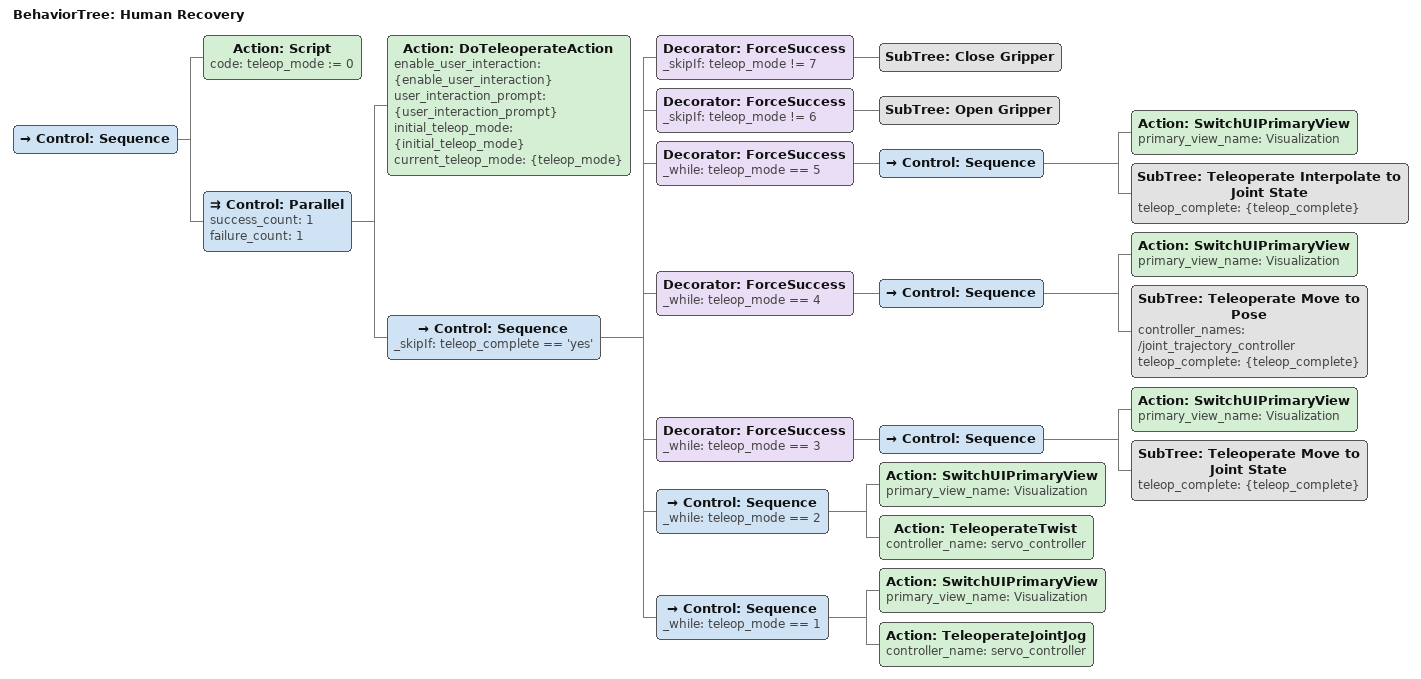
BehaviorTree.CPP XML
<?xml version='1.0' encoding='UTF-8'?>
<root BTCPP_format="4" main_tree_to_execute="Human Recovery">
  <!--The integer value used here for teleoperation mode comes from the moveit_studio_sdk_msgs/TeleoperationMode ROS message.-->
  <BehaviorTree ID="Human Recovery" _description="" _hardcoded="false">
    <Control ID="Sequence">
      <Action ID="Script" code="teleop_mode := 0"/>
      <Control ID="Parallel" success_count="1" failure_count="1">
        <Action ID="DoTeleoperateAction" enable_user_interaction="{enable_user_interaction}" user_interaction_prompt="{user_interaction_prompt}" initial_teleop_mode="{initial_teleop_mode}" current_teleop_mode="{teleop_mode}"/>
        <Control ID="Sequence" _skipIf="teleop_complete == 'yes'">
          <!--Closing and opening the gripper-->
          <Decorator ID="ForceSuccess" _skipIf="teleop_mode != 7">
            <SubTree ID="Close Gripper"/>
          </Decorator>
          <Decorator ID="ForceSuccess" _skipIf="teleop_mode != 6">
            <SubTree ID="Open Gripper"/>
          </Decorator>
          <!--Joint sliders interpolate to joint state-->
          <Decorator ID="ForceSuccess" _while="teleop_mode == 5">
            <Control ID="Sequence">
              <Action ID="SwitchUIPrimaryView" primary_view_name="Visualization"/>
              <SubTree ID="Teleoperate Interpolate to Joint State" teleop_complete="{teleop_complete}"/>
            </Control>
          </Decorator>
          <!--Interactive markers move to pose-->
          <Decorator ID="ForceSuccess" _while="teleop_mode == 4">
            <Control ID="Sequence">
              <Action ID="SwitchUIPrimaryView" primary_view_name="Visualization"/>
              <SubTree ID="Teleoperate Move to Pose" controller_names="/joint_trajectory_controller" teleop_complete="{teleop_complete}"/>
            </Control>
          </Decorator>
          <!--Waypoint buttons move to joint state-->
          <Decorator ID="ForceSuccess" _while="teleop_mode == 3">
            <Control ID="Sequence">
              <Action ID="SwitchUIPrimaryView" primary_view_name="Visualization"/>
              <SubTree ID="Teleoperate Move to Joint State" teleop_complete="{teleop_complete}"/>
            </Control>
          </Decorator>
          <!--Cartesian and joint jogging-->
          <Control ID="Sequence" _while="teleop_mode == 2">
            <Action ID="SwitchUIPrimaryView" primary_view_name="Visualization"/>
            <Action ID="TeleoperateTwist" controller_name="servo_controller"/>
          </Control>
          <Control ID="Sequence" _while="teleop_mode == 1">
            <Action ID="SwitchUIPrimaryView" primary_view_name="Visualization"/>
            <Action ID="TeleoperateJointJog" controller_name="servo_controller"/>
          </Control>
        </Control>
      </Control>
    </Control>
  </BehaviorTree>
</root>
